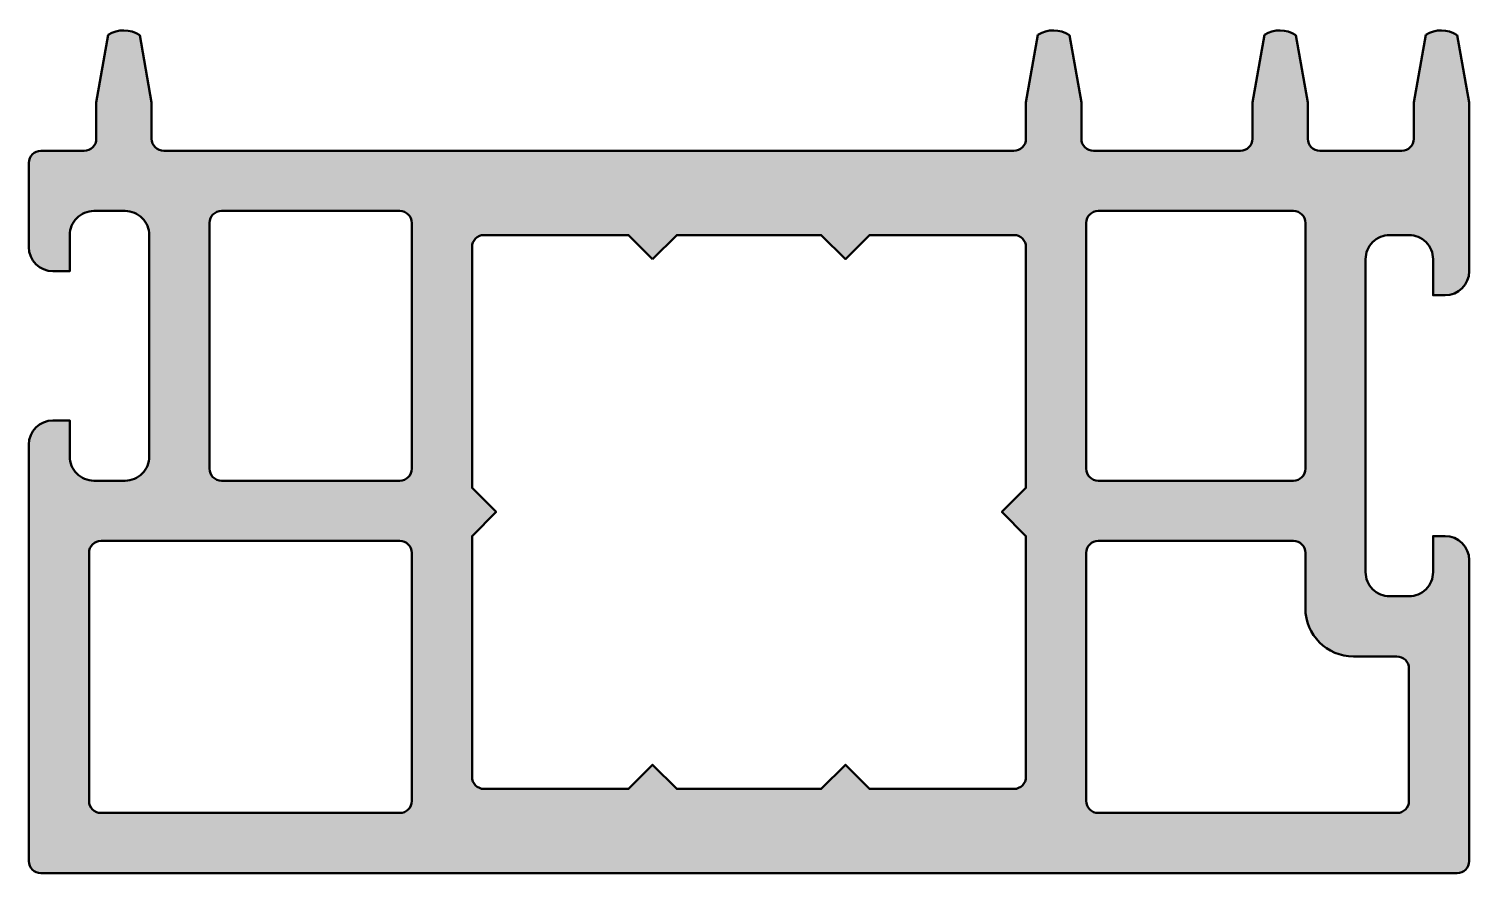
# Model space of a CAD drawing. Extents: x -64.5 to -4.7, y -30 to 5.1.
import ezdxf

# ---------------------------------------------------------------- set-up
doc = ezdxf.new("R2010")
doc.units = 0
doc.layers.add('0S-Plastic contour', color=254, linetype='Continuous', lineweight=50)
doc.layers.add('0S-Plastic hatch', color=253, linetype='Continuous', lineweight=25)

# ---------------------------------------------------------------- blocks, each defined once
blk = doc.blocks.new('246435__64C3324D_C2DB_4570_AE07_14A9CAEB6307_')
at = {"layer": '0S-Plastic hatch'}
h = blk.add_hatch(color=256, dxfattribs=at)
edge = h.paths.add_edge_path()
edge.add_line((-61.70047111511246, 2.000002431919881), (-61.70047111511195, 0.500007862388486))
edge.add_ellipse((-62.20047111511198, 0.5000078623883445), major_axis=(-0.5000000000000285, 0), ratio=1, start_angle=89.9999999999967, end_angle=180, ccw=False)
edge.add_line((-62.20047111511201, 7.8623883155e-06), (-64.0004711151123, 7.8623883724e-06))
edge.add_arc((-64.00047111511233, -0.4999921376116561), 0.5000000000000285, 89.99999999999675, 180)
edge.add_line((-64.50047111511236, -0.499992137611656), (-64.50047111511236, -4.001051016847895))
edge.add_arc((-63.50099662353611, -4.000525508423804), 0.9994746297283924, 180.0301252430922, 269.9698747572096)
edge.add_line((-63.50152213195491, -5.000000000000056), (-62.80048911511233, -5.000000000000056))
edge.add_line((-62.80048911511233, -5.000000000000056), (-62.80048911511233, -3.500000000000341))
edge.add_ellipse((-61.80100368411594, -3.499485430996435), major_axis=(-0.9994855634551602, 0), ratio=1, start_angle=-90.02949780799719, end_angle=0.029497808239796086, ccw=False)
edge.add_line((-61.80048911511637, -2.500000000000056), (-60.50047111511236, -2.500000000000056))
edge.add_ellipse((-60.49995678070715, -3.499485665594842), major_axis=(-0.9994857979327827, 0), ratio=1, start_angle=179.9705156470852, end_angle=270.0294843528932, ccw=False)
edge.add_line((-59.50047111511236, -3.500000000000568), (-59.50047111511231, -12.69999700000016))
edge.add_ellipse((-60.49996509061867, -12.70050302449363), major_axis=(-0.9994941036015735, 0), ratio=1, start_angle=89.97099225640773, end_angle=180.0290077439574, ccw=False)
edge.add_line((-60.50047111510576, -13.69999699999999), (-61.80048911511239, -13.69999699999999))
edge.add_ellipse((-61.80099537550444, -12.70050326039205), major_axis=(-0.9994938678226345, 0), ratio=1, start_angle=-0.029021273396381275, end_angle=90.0290212736403, ccw=False)
edge.add_line((-62.80048911511238, -12.69999700000414), (-62.80048911511233, -11.19999700000011))
edge.add_line((-62.80048911511233, -11.19999700000011), (-63.50152761652151, -11.19999700000011))
edge.add_arc((-63.50099936581699, -12.19946874929553), 0.9994718888935654, 90.03028252984325, 179.9697174695845)
edge.add_line((-64.50047111511242, -12.19894049858112), (-64.5004711151123, -29.50052273348956))
edge.add_arc((-64.00073248185706, -29.50026136674481), 0.4997387016035466, 180.0299660843058, 269.9700339157093)
edge.add_line((-64.0009938486017, -30.00000000000006), (-5.200011353095078, -30.00000000000011))
edge.add_arc((-5.200247337619288, -29.50023598452427), 0.4997640711908358, 270.0270546014599, 359.9729453984628)
edge.add_line((-4.700483322143441, -29.50047196904916), (-4.700483322143441, -16.99897133118986))
edge.add_arc((-5.699968987738287, -16.9994856655949), 0.9994857979328441, 0.029484352877799, 89.97051564710075)
edge.add_line((-5.699454653332963, -16.00000000000006), (-6.200483322143441, -16.00000000000006))
edge.add_line((-6.200483322143441, -16.00000000000006), (-6.200483322143441, -17.4999999999996))
edge.add_ellipse((-7.199980086062966, -17.50050323608053), major_axis=(-0.9994968906065475, 0), ratio=1, start_angle=89.97115218163748, end_angle=180.0288478183735, ccw=False)
edge.add_line((-7.200483322143895, -18.50000000000006), (-8.000501322143464, -18.50000000000006))
edge.add_ellipse((-8.001004792044373, -17.50050346990102), major_axis=(-0.9994966569038385, 0), ratio=1, start_angle=-0.028861228939376815, end_angle=90.02886122875418, ccw=False)
edge.add_line((-9.000501322143405, -17.49999999999687), (-9.00050132214352, -4.5))
edge.add_ellipse((-8.001015891147233, -4.499485430996289), major_axis=(-0.9994855634550676, 0), ratio=1, start_angle=-90.02949780817522, end_angle=0.02949780822757475, ccw=False)
edge.add_line((-8.000501322144544, -3.5), (-7.200483322144236, -3.500000000000056))
edge.add_ellipse((-7.199968987738372, -4.49948566559493), major_axis=(-0.9994857979328712, 0), ratio=1, start_angle=179.9705156471347, end_angle=270.02948435293024, ccw=False)
edge.add_line((-6.200483322143497, -4.499999999999772), (-6.200483322143441, -6.000000000000056))
edge.add_line((-6.200483322143441, -6.000000000000056), (-5.699476849982318, -6))
edge.add_arc((-5.699980086062936, -5.000503236080447), 0.9994968906065738, 270.0288478183447, 359.9711521816896)
edge.add_line((-4.700483322143384, -5.001006472160554), (-4.700483322143497, 1.999969482421761))
edge.add_line((-4.700483322143497, 1.999969482421761), (-5.195569992065543, 4.805473327636661))
edge.add_arc((-5.854276892132111, 3.787311682802169), 1.21266150067007, 57.09886572734991, 122.4215459225026)
edge.add_line((-6.504438400268441, 4.810951232910156), (-7.000501632690202, 1.999969482421875))
edge.add_line((-7.000501632690202, 1.999969482421875), (-7.000501632690372, 0.499969482421875))
edge.add_ellipse((-7.500256794529662, 0.4997246442611642), major_axis=(-0.4997552218143797, 0), ratio=1, start_angle=89.97192987039602, end_angle=180.0280701295764, ccw=False)
edge.add_line((-7.5005016326906, -3.0517578125e-05), (-10.90049552917514, -3.05175778976e-05))
edge.add_ellipse((-10.90074036733603, 0.4997246442607656), major_axis=(-0.499755221813753, 0), ratio=1, start_angle=-0.028070129602326688, end_angle=90.02807012959772, ccw=False)
edge.add_line((-11.40049552917469, 0.4999694824217046), (-11.40049552917469, 1.999969482421533))
edge.add_line((-11.40049552917469, 1.999969482421533), (-11.89558219909673, 4.805473327636832))
edge.add_arc((-12.5542890125886, 3.787332368598015), 1.212644085712326, 57.09833826008115, 122.4220733897963)
edge.add_line((-13.20445060729997, 4.810951232910042), (-13.70048332214355, 1.999969482421192))
edge.add_line((-13.70048332214355, 1.999969482421192), (-13.70048332214338, 0.4999694824222161))
edge.add_ellipse((-14.2002486653879, 0.4997348256665079), major_axis=(-0.4997653983341633, 0), ratio=1, start_angle=89.9730976928351, end_angle=180.0269023071135, ccw=False)
edge.add_line((-14.20048332214406, -3.05175780113e-05), (-20.30048332214363, -3.05175782387e-05))
edge.add_ellipse((-20.30072816030445, 0.4997246442609959), major_axis=(-0.4997552218143244, 0), ratio=1, start_angle=-0.028070129602326688, end_angle=90.02807012959079, ccw=False)
edge.add_line((-20.80048332214369, 0.4999694824219889), (-20.80048332214346, 1.999969482422784))
edge.add_line((-20.80048332214346, 1.999969482422784), (-21.29556999206585, 4.805480957031306))
edge.add_arc((-21.95426487203322, 3.787340061233907), 1.212637550379487, 57.09881004420616, 122.4229374908087)
edge.add_line((-22.60443840026892, 4.810943603515738), (-23.10047111511273, 1.999969482421818))
edge.add_line((-23.10047111511273, 1.999969482421818), (-23.10047111511273, 0.4999694824220456))
edge.add_ellipse((-23.60023645835696, 0.4997348256661085), major_axis=(-0.4997653983338793, 0), ratio=1, start_angle=89.97309769290672, end_angle=180.0269023071406, ccw=False)
edge.add_line((-23.6004711151125, -3.05175781249e-05), (-58.89838557231263, 7.8623884292e-06))
edge.add_ellipse((-58.90072816031302, 0.4997575937576468), major_axis=(-0.4997552218057803, 0), ratio=1, start_angle=-0.028070129576292402, end_angle=90.26857327594058, ccw=False)
edge.add_line((-59.40048332214371, 0.5000024319183468), (-59.40048332214343, 2.000002431919142))
edge.add_line((-59.40048332214343, 2.000002431919142), (-59.89556999206541, 4.805513906527892))
edge.add_arc((-60.55426487203258, 3.787373010730293), 1.212637550379541, 57.09881004421959, 122.4229374908252)
edge.add_line((-61.2044384002686, 4.810976553011983), (-61.70047111511246, 2.000002431919881))
edge = h.paths.add_edge_path()
edge.add_ellipse((-56.50073746960465, -2.999733645507763), major_axis=(-0.4997337164902298, 0), ratio=1, start_angle=270.03053824159554, end_angle=359.9694617583071, ccw=False)
edge.add_line((-56.50100382409664, -2.500000000000056), (-49.09999521331383, -2.500000000000054))
edge.add_ellipse((-49.10023621597049, -2.999758997342331), major_axis=(-0.4997590554525633, 0), ratio=1, start_angle=180.027630185995, end_angle=269.97236981408844, ccw=False)
edge.add_line((-48.60047721862821, -2.999517994684936), (-48.60047721862821, -13.20046829821575))
edge.add_ellipse((-49.10024156952206, -13.2002326491062), major_axis=(-0.4997644064505316, 0), ratio=1, start_angle=90.02701612907498, end_angle=179.9729838704948, ccw=False)
edge.add_line((-49.10000592041621, -13.69999700000005), (-56.50099318181509, -13.69999700000005))
edge.add_ellipse((-56.50073214846543, -13.20025803335312), major_axis=(-0.4997390348209284, 0), ratio=1, start_angle=0.029927840482685042, end_angle=89.97007215989618, ccw=False)
edge.add_line((-57.00047111511236, -13.20051906670613), (-57.00047111511236, -2.999467291014866))
edge = h.paths.add_edge_path()
edge.add_ellipse((-61.50074280344493, -16.69965024651617), major_axis=(-0.4997283938092611, 0), ratio=1, start_angle=270.03008294803305, end_angle=359.96714867021683, ccw=False)
edge.add_line((-61.50100518407294, -16.19992192158793), (-49.10009838990664, -16.20002893150553))
edge.add_ellipse((-49.10036895822141, -16.69976765785862), major_axis=(-0.4997387995985709, 0), ratio=1, start_angle=180.0299548372504, end_angle=269.9689789480488, ccw=False)
edge.add_line((-48.60063022691986, -16.69950638916037), (-48.60063022691986, -27.00047196676047))
edge.add_ellipse((-49.10039424239569, -27.0002359822514), major_axis=(-0.4997640711908142, 0), ratio=1, start_angle=90.02705460146478, end_angle=179.972945400268, ccw=False)
edge.add_line((-49.10015825787144, -27.49999999772723), (-61.50114685688646, -27.49999999772723))
edge.add_ellipse((-61.50088549014865, -27.00026136447188), major_axis=(-0.4997387016036507, 0), ratio=1, start_angle=0.028263917179174314, end_angle=89.97003391649218, ccw=False)
edge.add_line((-62.00062413094826, -27.00050788477091), (-62.00047111511231, -16.69936372032686))
edge = h.paths.add_edge_path()
edge.add_line((-38.60047721862816, -4.500000000000056), (-37.60047721862816, -3.500000000000056))
edge.add_line((-37.60047721862816, -3.500000000000056), (-31.60047721862816, -3.500000000000056))
edge.add_line((-31.60047721862816, -3.500000000000056), (-30.60047721862816, -4.500000000000056))
edge.add_line((-30.60047721862816, -4.500000000000056), (-29.60047721862816, -3.500000000000056))
edge.add_line((-29.60047721862816, -3.500000000000056), (-23.59999521331008, -3.500000000000056))
edge.add_ellipse((-23.60023621597043, -3.999758997342325), major_axis=(-0.4997590554525563, 0), ratio=1, start_angle=180.0276301860082, end_angle=269.97236981366564, ccw=False)
edge.add_line((-23.10047721862816, -3.999517994684822), (-23.10047721862816, -14.00000000000005))
edge.add_line((-23.10047721862816, -14.00000000000005), (-24.10047721862816, -15.00000000000006))
edge.add_line((-24.10047721862816, -15.00000000000006), (-23.10047721862816, -16.00000000000006))
edge.add_line((-23.10047721862816, -16.00000000000006), (-23.10047721862816, -26.00047196904848))
edge.add_ellipse((-23.60024123410398, -26.00023598452423), major_axis=(-0.4997640711908142, 0), ratio=1, start_angle=90.02705460147052, end_angle=179.9729453985302, ccw=False)
edge.add_line((-23.60000524957968, -26.50000000000006), (-29.60047721862816, -26.50000000000006))
edge.add_line((-29.60047721862816, -26.50000000000006), (-30.60047721862816, -25.50000000000006))
edge.add_line((-30.60047721862816, -25.50000000000006), (-31.60047721862816, -26.50000000000006))
edge.add_line((-31.60047721862816, -26.50000000000006), (-37.60047721862816, -26.50000000000006))
edge.add_line((-37.60047721862816, -26.50000000000006), (-38.60047721862816, -25.50000000000006))
edge.add_line((-38.60047721862816, -25.50000000000006), (-39.60047721862816, -26.50000000000006))
edge.add_line((-39.60047721862816, -26.50000000000006), (-45.60099995211044, -26.50000000000006))
edge.add_ellipse((-45.60073858537275, -26.00026136674466), major_axis=(-0.4997387016036957, 0), ratio=1, start_angle=0.02996608426929015, end_angle=89.9700339165069, ccw=False)
edge.add_line((-46.10047721862815, -26.00052273348911), (-46.10047721862815, -16.00000000000006))
edge.add_line((-46.10047721862815, -16.00000000000006), (-45.10047721862815, -15.00000000000006))
edge.add_line((-45.10047721862815, -15.00000000000006), (-46.10047721862815, -14.00000000000005))
edge.add_line((-46.10047721862815, -14.00000000000005), (-46.10047721862815, -3.999467291004009))
edge.add_ellipse((-45.60074357312047, -3.999733645507741), major_axis=(-0.4997337164902085, 0), ratio=1, start_angle=270.0305382416908, end_angle=359.9694617570659, ccw=False)
edge.add_line((-45.60100992761329, -3.500000000000056), (-39.60047721862816, -3.500000000000056))
edge.add_line((-39.60047721862816, -3.500000000000056), (-38.60047721862816, -4.500000000000056))
edge = h.paths.add_edge_path()
edge.add_ellipse((-20.10074357312041, -2.999733645507689), major_axis=(-0.4997337164902128, 0), ratio=1, start_angle=270.03053824166557, end_angle=359.9694617583429, ccw=False)
edge.add_line((-20.10100992761301, -2.5), (-12.0000028259011, -2.500000000000057))
edge.add_ellipse((-12.00025207402274, -2.999750751879332), major_axis=(-0.4997508140348822, 0), ratio=1, start_angle=180.0285759734089, end_angle=269.9714240265105, ccw=False)
edge.add_line((-11.50050132214346, -2.999501503758438), (-11.50050132214346, -13.20036791411792))
edge.add_ellipse((-12.00026236508285, -13.20012895706065), major_axis=(-0.499761100067159, 0), ratio=1, start_angle=90.02739555279697, end_angle=179.9726044476286, ccw=False)
edge.add_line((-12.00002340802183, -13.69989000000004), (-20.10098925732814, -13.69989000000009))
edge.add_ellipse((-20.10073323797815, -13.20014601935014), major_axis=(-0.4997440462294353, 0), ratio=1, start_angle=0.029352683583397265, end_angle=89.9706473164004, ccw=False)
edge.add_line((-20.6004772186281, -13.20040203870002), (-20.6004772186281, -2.99946729101515))
edge = h.paths.add_edge_path()
edge.add_ellipse((-20.10076891881687, -16.69959829981133), major_axis=(-0.4997083849500083, 0), ratio=1, start_angle=270.0334458879265, end_angle=359.96655411206586, ccw=False)
edge.add_line((-20.10106061900547, -16.19988999999998), (-11.99995205473624, -16.19988999999998))
edge.add_ellipse((-12.00022668843739, -16.699615366294), major_axis=(-0.4997254417591304, 0), ratio=1, start_angle=180.040605546697, end_angle=269.9685120038619, ccw=False)
edge.add_line((-11.5005013721734, -16.69926121066095), (-11.5003183094833, -19.00015912282652))
edge.add_arc((-9.500318315813338, -19.00000000000007), 1.999999999999982, 180.0045585332036, 270.0000000000002)
edge.add_line((-9.500318315813331, -21.00000000000006), (-7.700483322143497, -21.00000000000006))
edge.add_ellipse((-7.700483322143469, -21.50000000000009), major_axis=(-0.5000000000000285, 0), ratio=1, start_angle=180, end_angle=270.00000000000324, ccw=False)
edge.add_line((-7.200483322143441, -21.50000000000006), (-7.200483322143497, -27.00047196904291))
edge.add_ellipse((-7.70024733760795, -27.00023598452424), major_axis=(-0.4997640711794381, 0), ratio=1, start_angle=89.97294815816252, end_angle=179.9729453991769, ccw=False)
edge.add_line((-7.700483298061271, -27.50000000000006), (-20.10047718747433, -27.50000000000011))
edge.add_ellipse((-20.10073858535649, -27.00026136674479), major_axis=(-0.4997387016199041, 0), ratio=1, start_angle=0.029966084463922016, end_angle=90.02996965425422, ccw=False)
edge.add_line((-20.6004772186281, -27.00052273349087), (-20.60047721862821, -16.69930659962273))
at = {"layer": '0S-Plastic contour', "color": 7}
for points in [[(-61.2044384002686, 4.810976553011983), (-61.70047111511246, 2.000002431919881)], [(-59.40048332214371, 0.5000024319183468), (-59.40048332214343, 2.000002431919142), (-59.89556999206541, 4.805513906527892)], [(-22.60443840026892, 4.810943603515738), (-23.10047111511273, 1.999969482421818), (-23.10047111511273, 0.4999694824220456)], [(-20.80048332214369, 0.4999694824219889), (-20.80048332214346, 1.999969482422784), (-21.29556999206585, 4.805480957031306)], [(-13.20445060729997, 4.810951232910042), (-13.70048332214355, 1.999969482421192), (-13.70048332214338, 0.4999694824222161)], [(-11.40049552917469, 0.4999694824217046), (-11.40049552917469, 1.999969482421533), (-11.89558219909673, 4.805473327636832)], [(-6.504438400268441, 4.810951232910156), (-7.000501632690202, 1.999969482421875), (-7.000501632690372, 0.499969482421875)], [(-4.700483322143384, -5.001006472160554), (-4.700483322143497, 1.999969482421761), (-5.195569992065543, 4.805473327636661)], [(-61.70047111511246, 2.000002431919881), (-61.70047111511195, 0.500007862388486)], [(-62.20047111511201, 7.8623883155e-06), (-64.0004711151123, 7.8623883724e-06)], [(-23.6004711151125, -3.05175781249e-05), (-58.89838557231263, 7.8623884292e-06)], [(-64.50047111511236, -0.499992137611656), (-64.50047111511236, -4.001051016847895)], [(-14.20048332214406, -3.05175780113e-05), (-20.30048332214363, -3.05175782387e-05)], [(-7.5005016326906, -3.0517578125e-05), (-10.90049552917514, -3.05175778976e-05)], [(-61.80048911511637, -2.500000000000056), (-60.50047111511236, -2.500000000000056)], [(-56.50100382409664, -2.500000000000056), (-49.09999521331383, -2.500000000000054)], [(-20.10100992761301, -2.5), (-12.0000028259011, -2.500000000000057)], [(-63.50152213195491, -5.000000000000056), (-62.80048911511233, -5.000000000000056), (-62.80048911511233, -3.500000000000341)], [(-59.50047111511236, -3.500000000000568), (-59.50047111511231, -12.69999700000016)], [(-57.00047111511236, -13.20051906670613), (-57.00047111511236, -2.999467291014866)], [(-48.60047721862821, -2.999517994684936), (-48.60047721862821, -13.20046829821575)], [(-45.60100992761329, -3.500000000000056), (-39.60047721862816, -3.500000000000056), (-38.60047721862816, -4.500000000000056)], [(-38.60047721862816, -4.500000000000056), (-37.60047721862816, -3.500000000000056), (-31.60047721862816, -3.500000000000056), (-30.60047721862816, -4.500000000000056), (-29.60047721862816, -3.500000000000056), (-23.59999521331008, -3.500000000000056)], [(-20.6004772186281, -13.20040203870002), (-20.6004772186281, -2.99946729101515)], [(-11.50050132214346, -2.999501503758438), (-11.50050132214346, -13.20036791411792)], [(-8.000501322144544, -3.5), (-7.200483322144236, -3.500000000000056)], [(-46.10047721862815, -26.00052273348911), (-46.10047721862815, -16.00000000000006), (-45.10047721862815, -15.00000000000006), (-46.10047721862815, -14.00000000000005), (-46.10047721862815, -3.999467291004009)], [(-23.10047721862816, -3.999517994684822), (-23.10047721862816, -14.00000000000005), (-24.10047721862816, -15.00000000000006), (-23.10047721862816, -16.00000000000006), (-23.10047721862816, -26.00047196904848)], [(-9.000501322143405, -17.49999999999687), (-9.00050132214352, -4.5)], [(-6.200483322143497, -4.499999999999772), (-6.200483322143441, -6.000000000000056), (-5.699476849982318, -6)], [(-62.80048911511238, -12.69999700000414), (-62.80048911511233, -11.19999700000011), (-63.50152761652151, -11.19999700000011)], [(-64.50047111511242, -12.19894049858112), (-64.5004711151123, -29.50052273348956)], [(-60.50047111510576, -13.69999699999999), (-61.80048911511239, -13.69999699999999)], [(-49.10000592041621, -13.69999700000005), (-56.50099318181509, -13.69999700000005)], [(-12.00002340802183, -13.69989000000004), (-20.10098925732814, -13.69989000000009)], [(-5.699454653332963, -16.00000000000006), (-6.200483322143441, -16.00000000000006), (-6.200483322143441, -17.4999999999996)], [(-62.00062413094826, -27.00050788477091), (-62.00047111511231, -16.69936372032686)], [(-61.50100518407294, -16.19992192158793), (-49.10009838990664, -16.20002893150553)], [(-48.60063022691986, -16.69950638916037), (-48.60063022691986, -27.00047196676047)], [(-20.6004772186281, -27.00052273349087), (-20.60047721862821, -16.69930659962273)], [(-20.10106061900547, -16.19988999999998), (-11.99995205473624, -16.19988999999998)], [(-11.5005013721734, -16.69926121066095), (-11.5003183094833, -19.00015912282652)], [(-4.700483322143441, -29.50047196904916), (-4.700483322143441, -16.99897133118986)], [(-7.200483322143895, -18.50000000000006), (-8.000501322143464, -18.50000000000006)], [(-9.500318315813331, -21.00000000000006), (-7.700483322143497, -21.00000000000006)], [(-7.200483322143441, -21.50000000000006), (-7.200483322143497, -27.00047196904291)], [(-23.60000524957968, -26.50000000000006), (-29.60047721862816, -26.50000000000006), (-30.60047721862816, -25.50000000000006), (-31.60047721862816, -26.50000000000006), (-37.60047721862816, -26.50000000000006), (-38.60047721862816, -25.50000000000006), (-39.60047721862816, -26.50000000000006), (-45.60099995211044, -26.50000000000006)], [(-49.10015825787144, -27.49999999772723), (-61.50114685688646, -27.49999999772723)], [(-7.700483298061271, -27.50000000000006), (-20.10047718747433, -27.50000000000011)], [(-64.0009938486017, -30.00000000000006), (-5.200011353095078, -30.00000000000011)]]:
    blk.add_lwpolyline(points, dxfattribs=at)
for centre, radius, start, end in [((-60.55426487203258, 3.787373010730293), 1.212637550379541, 57.09881004421959, 122.4229374908252), ((-21.95426487203322, 3.787340061233907), 1.212637550379487, 57.09881004420616, 122.4229374908087), ((-12.5542890125886, 3.787332368598015), 1.212644085712326, 57.09833826008115, 122.4220733897963), ((-5.854276892132111, 3.787311682802169), 1.21266150067007, 57.09886572734991, 122.4215459225026), ((-64.00047111511233, -0.4999921376116561), 0.5000000000000285, 89.99999999999675, 180), ((-63.50099662353611, -4.000525508423804), 0.9994746297283924, 180.0301252430922, 269.9698747572096), ((-5.699980086062936, -5.000503236080447), 0.9994968906065738, 270.0288478183447, 359.9711521816896), ((-63.50099936581699, -12.19946874929553), 0.9994718888935654, 90.03028252984325, 179.9697174695845), ((-5.699968987738287, -16.9994856655949), 0.9994857979328441, 0.029484352877799, 89.97051564710075), ((-9.500318315813338, -19.00000000000007), 1.999999999999982, 180.0045585332036, 270.0000000000002), ((-64.00073248185706, -29.50026136674481), 0.4997387016035466, 180.0299660843058, 269.9700339157093), ((-5.200247337619288, -29.50023598452427), 0.4997640711908358, 270.0270546014599, 359.9729453984628)]:
    blk.add_arc(centre, radius, start, end, dxfattribs=at)
at = {"layer": '0S-Plastic contour', "color": 7, "extrusion": (0, 0, -1)}
for centre, radius, start, end in [((62.20047111511198, 0.5000078623883445), 0.5000000000000285, 180, 270.0000000000033), ((58.90072816031302, 0.4997575937576468), 0.4997552218057803, 269.7314267240594, 0.028070129576331), ((23.60023645835696, 0.4997348256661085), 0.4997653983338793, 179.9730976928594, 270.0269023070933), ((20.30072816030445, 0.4997246442609959), 0.4997552218143244, 269.9719298704092, 0.0280701296022991), ((14.2002486653879, 0.4997348256665079), 0.4997653983341634, 179.9730976928865, 270.0269023071649), ((10.90074036733603, 0.4997246442607656), 0.499755221813753, 269.9719298704023, 0.0280701296022991), ((7.500256794529662, 0.4997246442611642), 0.4997552218143797, 179.9719298704236, 270.0280701296041), ((61.80100368411594, -3.499485430996435), 0.9994855634551602, 359.9705021917602, 90.02949780799729), ((60.49995678070715, -3.499485665594842), 0.9994857979327827, 89.97051564710684, 180.0294843529148), ((56.50073746960465, -2.999733645507763), 0.4997337164902298, 0.0305382416928886, 89.96946175840449), ((49.10023621597049, -2.999758997342331), 0.4997590554525633, 90.02763018591156, 179.972369814005), ((20.10074357312041, -2.999733645507689), 0.4997337164902128, 0.0305382416570845, 89.96946175833443), ((12.00025207402274, -2.999750751879332), 0.4997508140348822, 90.02857597348952, 179.9714240265911), ((45.60074357312047, -3.999733645507741), 0.4997337164902085, 0.0305382429340973, 89.9694617583092), ((23.60023621597043, -3.999758997342325), 0.4997590554525563, 90.02763018633435, 179.9723698139918), ((8.001015891147233, -4.499485430996289), 0.9994855634550676, 359.9705021917724, 90.02949780817528), ((7.199968987738372, -4.49948566559493), 0.9994857979328712, 89.97051564706973, 180.0294843528654), ((61.80099537550444, -12.70050326039205), 0.9994938678226345, 269.9709787263597, 0.0290212733963416), ((60.49996509061867, -12.70050302449363), 0.9994941036015735, 179.9709922560426, 270.0290077435924), ((56.50073214846543, -13.20025803335312), 0.4997390348209284, 270.0299278401038, 359.9700721595173), ((49.10024156952206, -13.2002326491062), 0.4997644064505316, 180.0270161295053, 269.972983870925), ((20.10073323797815, -13.20014601935014), 0.4997440462294354, 270.0293526835996, 359.9706473164166), ((12.00026236508285, -13.20012895706065), 0.499761100067159, 180.0273955523715, 269.972604447203), ((61.50074280344493, -16.69965024651617), 0.4997283938092611, 0.0328513297831589, 89.96991705196697), ((49.10036895822141, -16.69976765785862), 0.4997387995985709, 90.03102105195121, 179.9700451627496), ((20.10076891881687, -16.69959829981133), 0.4997083849500083, 0.0334458879341547, 89.96655411207347), ((12.00022668843739, -16.699615366294), 0.4997254417591304, 90.0314879961381, 179.959394453303), ((8.001004792044373, -17.50050346990102), 0.9994966569038385, 269.9711387712458, 0.0288612289393591), ((7.199980086062966, -17.50050323608053), 0.9994968906065476, 179.9711521816265, 270.0288478183626), ((7.700483322143469, -21.50000000000009), 0.5000000000000285, 89.99999999999675, 180), ((45.60073858537275, -26.00026136674466), 0.4997387016036957, 270.0299660834931, 359.9700339157307), ((23.60024123410398, -26.00023598452423), 0.4997640711908142, 180.0270546014699, 269.9729453985295), ((61.50088549014865, -27.00026136447188), 0.4997387016036507, 270.0299660835078, 359.9717360828208), ((49.10039424239569, -27.0002359822514), 0.4997640711908142, 180.027054599732, 269.9729453985352), ((20.10073858535649, -27.00026136674479), 0.4997387016199041, 269.9700303457458, 359.9700339155361), ((7.70024733760795, -27.00023598452424), 0.4997640711794381, 180.0270546008232, 270.0270518418375)]:
    blk.add_arc(centre, radius, start, end, dxfattribs=at)
blk = doc.blocks.new('246435__E51972F9_EF78_4EAE_84BF_1870F251B9E8_')
at = {"layer": '0S-Plastic contour', "color": 7}
blk.add_blockref('246435__64C3324D_C2DB_4570_AE07_14A9CAEB6307_', (0, 0), dxfattribs=at)

msp = doc.modelspace()

# ---------------------------------------------------------------- block references
at = {"layer": '0S-Plastic contour', "color": 7}
msp.add_blockref('246435__E51972F9_EF78_4EAE_84BF_1870F251B9E8_', (0, 0), dxfattribs=at)

doc.saveas('drawing.dxf')
